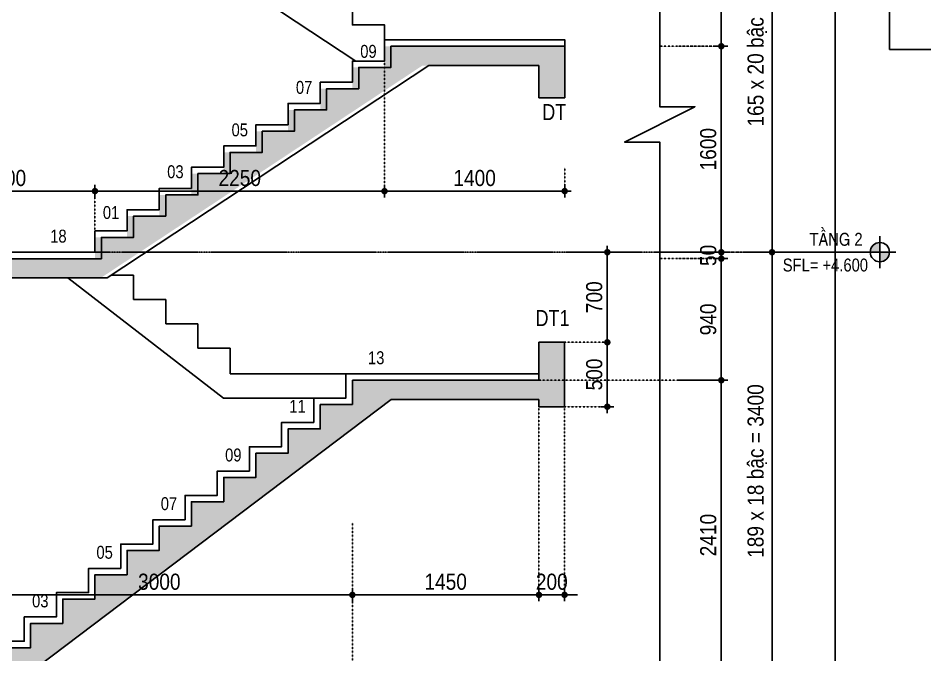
# Model space of a CAD drawing. Header units: millimetres. Extents: x 379264 to 1158416, y -283062 to 356890.
# Drawn here: x 668594 to 675640, y -20236 to -15291 of the extents above; entities that cross this region are included whole.
import ezdxf
from ezdxf.enums import TextEntityAlignment as Align

# ---------------------------------------------------------------- set-up
doc = ezdxf.new("R2010")
doc.units = ezdxf.units.MM
for name, pattern in [('BLOCK A - CHI TIET THANG 1$0$Grid A-F$0$Center101', [13, 10, -1, 1, -1]), ('CENTER', [2, 1.25, -0.25, 0.25, -0.25]), ('HIDDEN5', [2.8375, 1.25, -1.5875])]:
    doc.linetypes.add(name, pattern=pattern)
for name, color, linetype in [('01PM. TEXT A', 3, 'Continuous'), ('02PM. TEXT B', 4, 'Continuous'), ('05PM. FRAME', 4, 'Continuous'), ('11PM. DIM', 2, 'Continuous'), ('12PM. GRID', 8, 'CENTER'), ('13PM. HATCH', 8, 'Continuous'), ('BLOCK A - CHI TIET THANG 1$0$Concrete Line', 6, 'Continuous'), ('BLOCK A - CHI TIET THANG 1$0$Grid Line', 251, 'BLOCK A - CHI TIET THANG 1$0$Grid A-F$0$Center101'), ('BLOCK A - CHI TIET THANG 1$0$Number Step', 94, 'Continuous'), ('mb tang 1 TWA$0$Staircase', 30, 'Continuous')]:
    doc.layers.add(name, color=color, linetype=linetype)
doc.styles.add('[PMDC2013]STYLE', font='arial.ttf', dxfattribs={"width": 0.8})
doc.styles.add('arial', font='arial.ttf', dxfattribs={"width": 0.85})
doc.styles.add('BLOCK A - CHI TIET THANG 1$0$VNI-HelveC', font='VHELVCN_0.TTF')
doc.styles.add('BLOCK A - CHI TIET THANG 1$0$VNI-HelveCB', font='VHELVCB_0.TTF')
doc.dimstyles.new('RHE_50', dxfattribs={"dimscale": 50, "dimtxt": 2.5, "dimasz": 1, "dimexe": 0, "dimexo": 0, "dimgap": 0.75, "dimtad": 1, "dimdec": 0, "dimrnd": 10, "dimzin": 9, "dimdsep": 46, "dimtxsty": 'arial', "dimblk1": 'DOT', "dimblk2": 'DIMDOT', "dimsah": 1, "dimcen": 2, "dimdle": 3, "dimclre": 8, "dimclrt": 51, "dimadec": 0, "dimazin": 0, "dimtfac": 1, "dimtdec": 0, "dimtix": 1, "dimtmove": 2, "dimatfit": 3, "dimldrblk": 'DIMPIJL', "dimfxl": 1, "dimtvp": 1.8, "dimtolj": 1, "dimtzin": 0, "dimarcsym": 0})
pattern_1 = [(82.5, (823467.71, -230829.99), (-107.214405, 100.426047), [0, -115.824, 0, -129.54, 0, -123.825]), (52.5, (823467.7, -230830), (-56.70328, 247.41986), [0, -62.484, 0, -104.394, 0, -40.005]), (12.5, (823401.43, -230896.26), (167.48995, 168.099694), [0, -38.1, 0, -137.16, 0, -179.07]), (2.5, (823401.43, -230896.26), (114.68433, 209.26523), [0, -19.05, 0, -89.916, 0, -102.87])]

# ---------------------------------------------------------------- blocks, each defined once
blk = doc.blocks.new('BLOCK A - CHI TIET THANG 1$0$Number Step')
at = {"color": 0, "linetype": 'ByBlock', "lineweight": -2, "style": 'BLOCK A - CHI TIET THANG 1$0$VNI-HelveCB'}
blk.add_attdef('TEXT', text='', height=2, dxfattribs=at).set_placement((0, 0), align=Align.MIDDLE)
blk = doc.blocks.new('_Dot')
at = {"color": 0, "linetype": 'ByBlock', "lineweight": -2}
blk.add_line((-0.5, 0), (-1, 0), dxfattribs=at)
at = {"color": 0, "linetype": 'ByBlock', "const_width": 0.5}
blk.add_lwpolyline([(-0.25, 0, 1), (0.25, 0, 1)], format="xyb", close=True, dxfattribs=at)
blk = doc.blocks.new('DIMDOT')
for p, q in [((1, 0), (-1, 0)), ((0, -1), (0, 1))]:
    blk.add_line(p, q)
at = {"const_width": 0.5}
blk.add_lwpolyline([(-0.25, 0, 1), (0.25, 0, 1)], format="xyb", close=True, dxfattribs=at)
blk = doc.blocks.new('*D308')
at = {"layer": '11PM. DIM', "color": 8, "linetype": 'HIDDEN5', "lineweight": -2, "transparency": 16777216}
for p, q in [((673723, -17108.6), (674452.5, -17108.6)), ((673723, -20508.6), (674452.5, -20508.6))]:
    blk.add_line(p, q, dxfattribs=at)
at = {"layer": '11PM. DIM', "color": 0, "lineweight": -2, "transparency": 16777216}
blk.add_line((674452.5, -17158.6), (674452.5, -20458.6), dxfattribs=at)
at = {"layer": 'Defpoints', "color": 0, "transparency": 16777216}
for p in [(673723, -17108.6), (673723, -20508.6), (674452.5, -20508.6)]:
    blk.add_point(p, dxfattribs=at)
at = {"layer": '11PM. DIM', "color": 0, "lineweight": -2, "transparency": 16777216, "xscale": 50, "yscale": 50, "zscale": 50}
for name, p, rotation in [('_Dot', (674452.5, -17108.6), 90), ('DIMDOT', (674452.5, -20508.6), 270)]:
    blk.add_blockref(name, p, dxfattribs=dict(at, rotation=rotation))
at = {"layer": '11PM. DIM', "color": 51, "transparency": 16777216, "insert": (674338.3, -18808.6), "char_height": 125, "attachment_point": 5, "rotation": 90, "style": 'arial'}
blk.add_mtext('\\A1;189 x 18 bậc = 3400', dxfattribs=at)
blk = doc.blocks.new('DIMPIJL')
at = {"linetype": 'ByBlock'}
blk.add_solid([(-2.5, 0.42), (-2.5, -0.42), (0, 0)], dxfattribs=at)
blk = doc.blocks.new('*D309')
at = {"layer": '11PM. DIM', "color": 8, "linetype": 'HIDDEN5', "lineweight": -2, "transparency": 16777216}
for p, q in [((672640.5, -18103.1), (674058.4, -18103.1)), ((673580.5, -20508.6), (674058.4, -20508.6))]:
    blk.add_line(p, q, dxfattribs=at)
at = {"layer": '11PM. DIM', "color": 0, "lineweight": -2, "transparency": 16777216}
blk.add_line((674058.4, -20458.6), (674058.4, -18153.1), dxfattribs=at)
at = {"layer": 'Defpoints', "color": 0, "transparency": 16777216}
for p in [(672640.5, -18103.1), (674058.4, -18103.1), (673580.5, -20508.6)]:
    blk.add_point(p, dxfattribs=at)
at = {"layer": '11PM. DIM', "color": 0, "lineweight": -2, "transparency": 16777216, "xscale": 50, "yscale": 50, "zscale": 50}
for name, p, rotation in [('DIMDOT', (674058.4, -18103.1), 90), ('_Dot', (674058.4, -20508.6), 270)]:
    blk.add_blockref(name, p, dxfattribs=dict(at, rotation=rotation))
at = {"layer": '11PM. DIM', "color": 51, "transparency": 16777216, "insert": (673957.1, -19305.9), "char_height": 125, "attachment_point": 5, "rotation": 90, "style": 'arial'}
blk.add_mtext('\\A1;2410', dxfattribs=at)
blk = doc.blocks.new('*D310')
at = {"layer": '11PM. DIM', "color": 8, "linetype": 'HIDDEN5', "lineweight": -2, "transparency": 16777216}
for p, q in [((673723, -17158.9), (674058.4, -17158.9)), ((673723, -18103.1), (674058.4, -18103.1))]:
    blk.add_line(p, q, dxfattribs=at)
at = {"layer": '11PM. DIM', "color": 0, "lineweight": -2, "transparency": 16777216}
blk.add_line((674058.4, -18053.1), (674058.4, -17208.9), dxfattribs=at)
at = {"layer": 'Defpoints', "color": 0, "transparency": 16777216}
for p in [(673723, -17158.9), (674058.4, -17158.9), (673723, -18103.1)]:
    blk.add_point(p, dxfattribs=at)
at = {"layer": '11PM. DIM', "color": 0, "lineweight": -2, "transparency": 16777216, "xscale": 50, "yscale": 50, "zscale": 50}
for name, p, rotation in [('DIMDOT', (674058.4, -17158.9), 90), ('_Dot', (674058.4, -18103.1), 270)]:
    blk.add_blockref(name, p, dxfattribs=dict(at, rotation=rotation))
at = {"layer": '11PM. DIM', "color": 51, "transparency": 16777216, "insert": (673957.1, -17631), "char_height": 125, "attachment_point": 5, "rotation": 90, "style": 'arial'}
blk.add_mtext('\\A1;940', dxfattribs=at)
blk = doc.blocks.new('BLOCK A - CHI TIET THANG 1$0$Level')
at = {"linetype": 'ByBlock'}
h = blk.add_hatch(color=0, dxfattribs=at)
h.paths.add_polyline_path([(0, 1.5), (0, 0), (1.5, 0, 0.414214)])
h.paths.add_polyline_path([(0, 0), (-1.5, 0, 0.414214), (0, -1.5)])
at = {"color": 0, "linetype": 'ByBlock'}
for p, q in [((0, 2.5), (0, -2.5)), ((-2.5, 0), (21, 0))]:
    blk.add_line(p, q, dxfattribs=at)
blk.add_circle((0, 0), 1.5, dxfattribs=at)
at = {"color": 0, "linetype": 'ByBlock', "lineweight": -2, "style": 'BLOCK A - CHI TIET THANG 1$0$VNI-HelveC'}
for tag, p in [('FLOOR', (2.5, 1)), ('LEVEL', (2.5, -3))]:
    blk.add_attdef(tag, p, '', height=2, dxfattribs=at)
blk = doc.blocks.new('*D317')
at = {"layer": '11PM. DIM', "color": 8, "linetype": 'HIDDEN5', "lineweight": -2, "transparency": 16777216}
for p, q in [((673723, -13808.6), (674452.5, -13808.6)), ((673723, -17108.6), (674452.5, -17108.6))]:
    blk.add_line(p, q, dxfattribs=at)
at = {"layer": '11PM. DIM', "color": 0, "lineweight": -2, "transparency": 16777216}
blk.add_line((674452.5, -17058.6), (674452.5, -13858.6), dxfattribs=at)
at = {"layer": 'Defpoints', "color": 0, "transparency": 16777216}
for p in [(673723, -13808.6), (674452.5, -13808.6), (673723, -17108.6)]:
    blk.add_point(p, dxfattribs=at)
at = {"layer": '11PM. DIM', "color": 0, "lineweight": -2, "transparency": 16777216, "xscale": 50, "yscale": 50, "zscale": 50}
for name, p, rotation in [('DIMDOT', (674452.5, -13808.6), 90), ('_Dot', (674452.5, -17108.6), 270)]:
    blk.add_blockref(name, p, dxfattribs=dict(at, rotation=rotation))
at = {"layer": '11PM. DIM', "color": 51, "transparency": 16777216, "insert": (674338.3, -15458.6), "char_height": 125, "width": 1714.749, "attachment_point": 5, "rotation": 90, "style": 'arial'}
blk.add_mtext('\\A1;165 x 20 bậc = 3300', dxfattribs=at)
blk = doc.blocks.new('*D330')
at = {"layer": '11PM. DIM', "color": 8, "linetype": 'HIDDEN5', "lineweight": -2, "transparency": 16777216}
for p, q in [((673723, -15508.6), (674058.4, -15508.6)), ((673723, -17108.9), (674058.4, -17108.9))]:
    blk.add_line(p, q, dxfattribs=at)
at = {"layer": '11PM. DIM', "color": 0, "lineweight": -2, "transparency": 16777216}
blk.add_line((674058.4, -17058.9), (674058.4, -15558.6), dxfattribs=at)
at = {"layer": 'Defpoints', "color": 0, "transparency": 16777216}
for p in [(673723, -15508.6), (674058.4, -15508.6), (673723, -17108.9)]:
    blk.add_point(p, dxfattribs=at)
at = {"layer": '11PM. DIM', "color": 0, "lineweight": -2, "transparency": 16777216, "xscale": 50, "yscale": 50, "zscale": 50}
for name, p, rotation in [('DIMDOT', (674058.4, -15508.6), 90), ('_Dot', (674058.4, -17108.9), 270)]:
    blk.add_blockref(name, p, dxfattribs=dict(at, rotation=rotation))
at = {"layer": '11PM. DIM', "color": 51, "transparency": 16777216, "insert": (673957.1, -16308.8), "char_height": 125, "attachment_point": 5, "rotation": 90, "style": 'arial'}
blk.add_mtext('\\A1;1600', dxfattribs=at)
blk = doc.blocks.new('*D331')
at = {"layer": '11PM. DIM', "color": 8, "linetype": 'HIDDEN5', "lineweight": -2, "transparency": 16777216}
for p, q in [((673580.5, -13858.9), (674058.4, -13858.9)), ((673580.5, -15508.6), (674058.4, -15508.6))]:
    blk.add_line(p, q, dxfattribs=at)
at = {"layer": '11PM. DIM', "color": 0, "lineweight": -2, "transparency": 16777216}
blk.add_line((674058.4, -15458.6), (674058.4, -13908.9), dxfattribs=at)
at = {"layer": 'Defpoints', "color": 0, "transparency": 16777216}
for p in [(673580.5, -13858.9), (674058.4, -13858.9), (673580.5, -15508.6)]:
    blk.add_point(p, dxfattribs=at)
at = {"layer": '11PM. DIM', "color": 0, "lineweight": -2, "transparency": 16777216, "xscale": 50, "yscale": 50, "zscale": 50}
for name, p, rotation in [('DIMDOT', (674058.4, -13858.9), 90), ('_Dot', (674058.4, -15508.6), 270)]:
    blk.add_blockref(name, p, dxfattribs=dict(at, rotation=rotation))
at = {"layer": '11PM. DIM', "color": 51, "transparency": 16777216, "insert": (673957.1, -14683.8), "char_height": 125, "attachment_point": 5, "rotation": 90, "style": 'arial'}
blk.add_mtext('\\A1;1650', dxfattribs=at)
blk = doc.blocks.new('*D407')
at = {"layer": '11PM. DIM', "color": 8, "linetype": 'HIDDEN5', "lineweight": -2, "transparency": 16777216}
for p, q in [((668191.5, -20319.8), (668191.5, -19770.3)), ((671191.5, -20319.8), (671191.5, -19770.3))]:
    blk.add_line(p, q, dxfattribs=at)
at = {"layer": '11PM. DIM', "color": 0, "lineweight": -2, "transparency": 16777216}
blk.add_line((668241.5, -19770.3), (671141.5, -19770.3), dxfattribs=at)
at = {"layer": 'Defpoints', "color": 0, "transparency": 16777216}
for p in [(671191.5, -19770.3), (668191.5, -20319.8), (671191.5, -20319.8)]:
    blk.add_point(p, dxfattribs=at)
at = {"layer": '11PM. DIM', "color": 0, "lineweight": -2, "transparency": 16777216, "xscale": 50, "yscale": 50, "zscale": 50}
blk.add_blockref('DIMDOT', (671191.5, -19770.3), dxfattribs=at)
at = {"layer": '11PM. DIM', "color": 0, "lineweight": -2, "transparency": 16777216, "xscale": 50, "yscale": 50, "zscale": 50, "rotation": 180}
blk.add_blockref('_Dot', (668191.5, -19770.3), dxfattribs=at)
at = {"layer": '11PM. DIM', "color": 51, "transparency": 16777216, "insert": (669691.5, -19668.9), "char_height": 125, "attachment_point": 5, "style": 'arial'}
blk.add_mtext('\\A1;3000', dxfattribs=at)
blk = doc.blocks.new('*D408')
at = {"layer": '11PM. DIM', "color": 8, "linetype": 'HIDDEN5', "lineweight": -2, "transparency": 16777216}
for p, q in [((672641.5, -18308.6), (672641.5, -19770.3)), ((671191.5, -19210.4), (671191.5, -19770.3))]:
    blk.add_line(p, q, dxfattribs=at)
at = {"layer": '11PM. DIM', "color": 0, "lineweight": -2, "transparency": 16777216}
blk.add_line((671241.5, -19770.3), (672591.5, -19770.3), dxfattribs=at)
at = {"layer": 'Defpoints', "color": 0, "transparency": 16777216}
for p in [(672641.5, -18308.6), (671191.5, -19210.4), (672641.5, -19770.3)]:
    blk.add_point(p, dxfattribs=at)
at = {"layer": '11PM. DIM', "color": 0, "lineweight": -2, "transparency": 16777216, "xscale": 50, "yscale": 50, "zscale": 50}
blk.add_blockref('DIMDOT', (672641.5, -19770.3), dxfattribs=at)
at = {"layer": '11PM. DIM', "color": 0, "lineweight": -2, "transparency": 16777216, "xscale": 50, "yscale": 50, "zscale": 50, "rotation": 180}
blk.add_blockref('_Dot', (671191.5, -19770.3), dxfattribs=at)
at = {"layer": '11PM. DIM', "color": 51, "transparency": 16777216, "insert": (671916.5, -19669), "char_height": 125, "attachment_point": 5, "style": 'arial'}
blk.add_mtext('\\A1;1450', dxfattribs=at)
blk = doc.blocks.new('*D409')
at = {"layer": '11PM. DIM', "color": 8, "linetype": 'HIDDEN5', "lineweight": -2, "transparency": 16777216}
for p, q in [((672641.5, -18308.6), (672641.5, -19770.3)), ((672840.5, -18308.6), (672840.5, -19770.3))]:
    blk.add_line(p, q, dxfattribs=at)
at = {"layer": '11PM. DIM', "color": 0, "lineweight": -2, "transparency": 16777216}
for p, q in [((672591.5, -19770.3), (672541.5, -19770.3)), ((672641.5, -19770.3), (672840.5, -19770.3)), ((672890.5, -19770.3), (672940.5, -19770.3))]:
    blk.add_line(p, q, dxfattribs=at)
at = {"layer": 'Defpoints', "color": 0, "transparency": 16777216}
for p in [(672641.5, -18308.6), (672840.5, -18308.6), (672840.5, -19770.3)]:
    blk.add_point(p, dxfattribs=at)
at = {"layer": '11PM. DIM', "color": 0, "lineweight": -2, "transparency": 16777216, "xscale": 50, "yscale": 50, "zscale": 50, "rotation": 180}
blk.add_blockref('DIMDOT', (672840.5, -19770.3), dxfattribs=at)
at = {"layer": '11PM. DIM', "color": 0, "lineweight": -2, "transparency": 16777216, "xscale": 50, "yscale": 50, "zscale": 50}
blk.add_blockref('_Dot', (672641.5, -19770.3), dxfattribs=at)
at = {"layer": '11PM. DIM', "color": 51, "transparency": 16777216, "insert": (672741, -19669), "char_height": 125, "attachment_point": 5, "style": 'arial'}
blk.add_mtext('\\A1;200', dxfattribs=at)
blk = doc.blocks.new('*D410')
at = {"layer": '11PM. DIM', "color": 8, "linetype": 'HIDDEN5', "lineweight": -2, "transparency": 16777216}
for p, q in [((667792, -16452.7), (667792, -16634.4)), ((669191.5, -16943.6), (669191.5, -16634.4))]:
    blk.add_line(p, q, dxfattribs=at)
at = {"layer": '11PM. DIM', "color": 0, "lineweight": -2, "transparency": 16777216}
blk.add_line((667842, -16634.4), (669141.5, -16634.4), dxfattribs=at)
at = {"layer": 'Defpoints', "color": 0, "transparency": 16777216}
for p in [(667792, -16452.7), (669191.5, -16634.4), (669191.5, -16943.6)]:
    blk.add_point(p, dxfattribs=at)
at = {"layer": '11PM. DIM', "color": 0, "lineweight": -2, "transparency": 16777216, "xscale": 50, "yscale": 50, "zscale": 50, "rotation": 180}
blk.add_blockref('_Dot', (667792, -16634.4), dxfattribs=at)
at = {"layer": '11PM. DIM', "color": 0, "lineweight": -2, "transparency": 16777216, "xscale": 50, "yscale": 50, "zscale": 50}
blk.add_blockref('DIMDOT', (669191.5, -16634.4), dxfattribs=at)
at = {"layer": '11PM. DIM', "color": 51, "transparency": 16777216, "insert": (668491.7, -16533.1), "char_height": 125, "attachment_point": 5, "style": 'arial'}
blk.add_mtext('\\A1;1400', dxfattribs=at)
blk = doc.blocks.new('*D411')
at = {"layer": '11PM. DIM', "color": 8, "linetype": 'HIDDEN5', "lineweight": -2, "transparency": 16777216}
for p, q in [((671441.5, -15623.6), (671441.5, -16634.4)), ((669191.5, -16943.6), (669191.5, -16634.4))]:
    blk.add_line(p, q, dxfattribs=at)
at = {"layer": '11PM. DIM', "color": 0, "lineweight": -2, "transparency": 16777216}
blk.add_line((669241.5, -16634.4), (671391.5, -16634.4), dxfattribs=at)
at = {"layer": 'Defpoints', "color": 0, "transparency": 16777216}
for p in [(671441.5, -15623.6), (671441.5, -16634.4), (669191.5, -16943.6)]:
    blk.add_point(p, dxfattribs=at)
at = {"layer": '11PM. DIM', "color": 0, "lineweight": -2, "transparency": 16777216, "xscale": 50, "yscale": 50, "zscale": 50, "rotation": 180}
blk.add_blockref('_Dot', (669191.5, -16634.4), dxfattribs=at)
at = {"layer": '11PM. DIM', "color": 0, "lineweight": -2, "transparency": 16777216, "xscale": 50, "yscale": 50, "zscale": 50}
blk.add_blockref('DIMDOT', (671441.5, -16634.4), dxfattribs=at)
at = {"layer": '11PM. DIM', "color": 51, "transparency": 16777216, "insert": (670316.5, -16533.1), "char_height": 125, "attachment_point": 5, "style": 'arial'}
blk.add_mtext('\\A1;2250', dxfattribs=at)
blk = doc.blocks.new('*D412')
at = {"layer": '11PM. DIM', "color": 8, "linetype": 'HIDDEN5', "lineweight": -2, "transparency": 16777216}
for p, q in [((671441.5, -15623.6), (671441.5, -16634.4)), ((672841.5, -16452.7), (672841.5, -16634.4))]:
    blk.add_line(p, q, dxfattribs=at)
at = {"layer": '11PM. DIM', "color": 0, "lineweight": -2, "transparency": 16777216}
blk.add_line((671491.5, -16634.4), (672791.5, -16634.4), dxfattribs=at)
at = {"layer": 'Defpoints', "color": 0, "transparency": 16777216}
for p in [(671441.5, -15623.6), (672841.5, -16452.7), (672841.5, -16634.4)]:
    blk.add_point(p, dxfattribs=at)
at = {"layer": '11PM. DIM', "color": 0, "lineweight": -2, "transparency": 16777216, "xscale": 50, "yscale": 50, "zscale": 50, "rotation": 180}
blk.add_blockref('_Dot', (671441.5, -16634.4), dxfattribs=at)
at = {"layer": '11PM. DIM', "color": 0, "lineweight": -2, "transparency": 16777216, "xscale": 50, "yscale": 50, "zscale": 50}
blk.add_blockref('DIMDOT', (672841.5, -16634.4), dxfattribs=at)
at = {"layer": '11PM. DIM', "color": 51, "transparency": 16777216, "insert": (672141.5, -16533.1), "char_height": 125, "attachment_point": 5, "style": 'arial'}
blk.add_mtext('\\A1;1400', dxfattribs=at)
blk = doc.blocks.new('*D413')
at = {"layer": '11PM. DIM', "color": 8, "linetype": 'HIDDEN5', "lineweight": -2, "transparency": 16777216}
for p, q in [((672840.5, -17808.6), (673172.8, -17808.6)), ((672840.5, -18308.6), (673172.8, -18308.6))]:
    blk.add_line(p, q, dxfattribs=at)
at = {"layer": '11PM. DIM', "color": 0, "lineweight": -2, "transparency": 16777216}
blk.add_line((673172.8, -17858.6), (673172.8, -18258.6), dxfattribs=at)
at = {"layer": 'Defpoints', "color": 0, "transparency": 16777216}
for p in [(672840.5, -17808.6), (672840.5, -18308.6), (673172.8, -18308.6)]:
    blk.add_point(p, dxfattribs=at)
at = {"layer": '11PM. DIM', "color": 0, "lineweight": -2, "transparency": 16777216, "xscale": 50, "yscale": 50, "zscale": 50}
for name, p, rotation in [('_Dot', (673172.8, -17808.6), 90), ('DIMDOT', (673172.8, -18308.6), 270)]:
    blk.add_blockref(name, p, dxfattribs=dict(at, rotation=rotation))
at = {"layer": '11PM. DIM', "color": 51, "transparency": 16777216, "insert": (673071.4, -18058.6), "char_height": 125, "attachment_point": 5, "rotation": 90, "style": 'arial'}
blk.add_mtext('\\A1;500', dxfattribs=at)
blk = doc.blocks.new('*D414')
at = {"layer": '11PM. DIM', "color": 8, "linetype": 'HIDDEN5', "lineweight": -2, "transparency": 16777216}
for p, q in [((673003, -17108.6), (673172.8, -17108.6)), ((672840.5, -17808.6), (673172.8, -17808.6))]:
    blk.add_line(p, q, dxfattribs=at)
at = {"layer": '11PM. DIM', "color": 0, "lineweight": -2, "transparency": 16777216}
blk.add_line((673172.8, -17758.6), (673172.8, -17158.6), dxfattribs=at)
at = {"layer": 'Defpoints', "color": 0, "transparency": 16777216}
for p in [(673003, -17108.6), (673172.8, -17108.6), (672840.5, -17808.6)]:
    blk.add_point(p, dxfattribs=at)
at = {"layer": '11PM. DIM', "color": 0, "lineweight": -2, "transparency": 16777216, "xscale": 50, "yscale": 50, "zscale": 50}
for name, p, rotation in [('DIMDOT', (673172.8, -17108.6), 90), ('_Dot', (673172.8, -17808.6), 270)]:
    blk.add_blockref(name, p, dxfattribs=dict(at, rotation=rotation))
at = {"layer": '11PM. DIM', "color": 51, "transparency": 16777216, "insert": (673071.4, -17458.6), "char_height": 125, "attachment_point": 5, "rotation": 90, "style": 'arial'}
blk.add_mtext('\\A1;700', dxfattribs=at)
blk = doc.blocks.new('A$C74B24C09')
at = {"layer": '05PM. FRAME', "ltscale": 0.25}
for p, q in [((-24247.6, 8251.4), (-24247.6, 9099.3)), ((-22994.9, 8251.4), (-24247.6, 8251.4))]:
    blk.add_line(p, q, dxfattribs=at)
blk = doc.blocks.new('*D465')
at = {"layer": '11PM. DIM', "color": 0, "lineweight": -2, "transparency": 16777216}
for p, q in [((674058.4, -17058.6), (674058.4, -17008.6)), ((674058.4, -17158.4), (674058.4, -17108.6)), ((674058.4, -17208.4), (674058.4, -17258.4))]:
    blk.add_line(p, q, dxfattribs=at)
at = {"layer": '11PM. DIM', "color": 8, "linetype": 'HIDDEN5', "lineweight": -2, "transparency": 16777216}
for p, q in [((673580.5, -17108.6), (674058.4, -17108.6)), ((673580.5, -17158.4), (674058.4, -17158.4))]:
    blk.add_line(p, q, dxfattribs=at)
at = {"layer": 'Defpoints', "color": 0, "transparency": 16777216}
for p in [(673580.5, -17108.6), (674058.4, -17108.6), (673580.5, -17158.4)]:
    blk.add_point(p, dxfattribs=at)
at = {"layer": '11PM. DIM', "color": 0, "lineweight": -2, "transparency": 16777216, "xscale": 50, "yscale": 50, "zscale": 50}
for name, p, rotation in [('DIMDOT', (674058.4, -17108.6), 270), ('_Dot', (674058.4, -17158.4), 90)]:
    blk.add_blockref(name, p, dxfattribs=dict(at, rotation=rotation))
at = {"layer": '11PM. DIM', "color": 51, "transparency": 16777216, "insert": (673957.1, -17133.5), "char_height": 125, "attachment_point": 5, "rotation": 90, "style": 'arial'}
blk.add_mtext('\\A1;50', dxfattribs=at)

msp = doc.modelspace()

# ---------------------------------------------------------------- hatches: boundary and pattern name
at = {"layer": '13PM. HATCH'}
h = msp.add_hatch(dxfattribs=at)
h.set_pattern_fill('AR-SAND', color=256, scale=3, angle=45, style=0)
h.set_pattern_definition(pattern_1)
h.paths.add_polyline_path([(672841.5, -15508.64), (672641.5, -15508.64), (671441.5, -15508.64), (671441.5, -15673.64), (671191.5, -15673.64), (671191.5, -15838.64), (670941.5, -15838.64), (670941.5, -16003.64), (670691.5, -16003.64), (670691.5, -16168.64), (670441.5, -16168.64), (670441.5, -16333.64), (670191.5, -16333.64), (670191.5, -16498.64), (669941.5, -16498.64), (669941.5, -16663.64), (669691.5, -16663.64), (669691.5, -16828.64), (669441.5, -16828.64), (669441.5, -16993.64), (669191.5, -16993.64), (669191.5, -17158.92), (665062.76, -17158.92), (665062.76, -17388.92), (667741.96, -17388.92), (667741.96, -17558.5), (667992.5, -17558.5), (667992.5, -17308.64), (669236.53, -17308.64), (671736.53, -15658.64), (672641.5, -15658.64), (672641.5, -15908.64), (672841.5, -15908.64)])
h = msp.add_hatch(dxfattribs=at)
h.set_pattern_fill('AR-SAND', color=256, scale=3, angle=45, style=0)
h.set_pattern_definition(pattern_1)
h.paths.add_polyline_path([(672840.5, -17808.64), (672640.5, -17808.64), (672640.5, -18103.09), (671191.5, -18103.09), (671191.5, -18291.98), (670941.5, -18291.98), (670941.5, -18480.87), (670691.5, -18480.87), (670691.5, -18669.76), (670441.5, -18669.76), (670441.5, -18858.64), (670191.5, -18858.64), (670191.5, -19047.53), (669941.5, -19047.53), (669941.5, -19236.42), (669691.5, -19236.42), (669691.5, -19425.31), (669441.5, -19425.31), (669441.5, -19614.2), (669191.5, -19614.2), (669191.5, -19803.09), (668941.5, -19803.09), (668941.5, -19991.98), (668691.5, -19991.98), (668691.5, -20180.87), (668441.5, -20180.87), (668441.5, -20369.76), (668191.5, -20369.76), (668191.5, -20558.64), (665062.76, -20558.64), (665062.76, -20808.64), (667941.5, -20808.64), (667941.5, -20958.64), (668191.5, -20958.64), (668191.5, -20746.65), (671491.79, -18253.09), (672641.5, -18253.09), (672641.5, -18308.64), (672840.5, -18308.64)])

# ---------------------------------------------------------------- linework, layer by layer
at = {"layer": '12PM. GRID', "ltscale": 3}
msp.add_line((674942.5, -29472.52), (674942.5, -5867.99), dxfattribs=at)
at = {"layer": '13PM. HATCH'}
for p, q in [((670190.9, -18241.98), (668979.36, -17308.64)), ((669491.5, -17286.42), (669320.2, -17286.42)), ((669491.5, -17475.31), (669491.5, -17286.42)), ((669741.5, -17475.31), (669491.5, -17475.31)), ((669741.5, -17664.2), (669741.5, -17475.31)), ((669991.5, -17664.2), (669741.5, -17664.2)), ((669991.5, -17853.09), (669991.5, -17664.2)), ((670241.5, -17853.09), (669991.5, -17853.09)), ((670241.5, -18053.09), (670241.5, -17853.09)), ((671141.5, -18053.09), (670241.5, -18053.09)), ((671141.5, -18241.98), (670190.9, -18241.98))]:
    msp.add_line(p, q, dxfattribs=at)
msp.add_lwpolyline([(671217.67, -15623.64), (668770.7, -14008.64)], dxfattribs=at)
at = {"layer": '13PM. HATCH', "flags": 128}
for points in [[(671441.5, -15508.64), (671441.5, -15343.64), (671191.5, -15343.64), (671191.5, -15178.64), (670941.5, -15178.64), (670941.5, -15013.64), (670691.5, -15013.64), (670691.5, -14848.64), (670441.5, -14848.64), (670441.5, -14683.64), (670191.5, -14683.64), (670191.5, -14518.64), (669941.5, -14518.64), (669941.5, -14353.64), (669691.5, -14353.64), (669691.5, -14188.64), (669441.5, -14188.64), (669441.5, -14008.64), (669191.5, -14008.64)], [(665112.76, -17108.92), (669191.5, -17108.92), (669191.5, -16943.64), (669441.5, -16943.64), (669441.5, -16778.64), (669691.5, -16778.64), (669691.5, -16613.64), (669941.5, -16613.64), (669941.5, -16448.64), (670191.5, -16448.64), (670191.5, -16283.64), (670441.5, -16283.64), (670441.5, -16118.64), (670691.5, -16118.64), (670691.5, -15953.64), (670941.5, -15953.64), (670941.5, -15788.64), (671191.5, -15788.64), (671191.5, -15623.64), (671441.5, -15623.64), (671441.5, -15458.64), (672841.5, -15458.64), (672841.5, -15508.64)], [(668391.5, -20130.87), (668641.5, -20130.87), (668641.5, -19941.98), (668891.5, -19941.98), (668891.5, -19753.09), (669141.5, -19753.09), (669141.5, -19564.2), (669391.5, -19564.2), (669391.5, -19375.31), (669641.5, -19375.31), (669641.5, -19186.42), (669891.5, -19186.42), (669891.5, -18997.53), (670141.5, -18997.53), (670141.5, -18808.64), (670391.5, -18808.64), (670391.5, -18619.76), (670641.5, -18619.76), (670641.5, -18430.87), (670891.5, -18430.87), (670891.5, -18241.98), (671141.5, -18241.98), (671141.5, -18053.09), (672640.5, -18053.09)]]:
    msp.add_lwpolyline(points, dxfattribs=at)
at = {"layer": 'BLOCK A - CHI TIET THANG 1$0$Concrete Line'}
for p, q in [((672641.5, -15508.64), (672841.5, -15508.64)), ((672841.5, -15508.64), (672841.5, -15908.64)), ((671786.53, -15658.64), (669286.53, -17308.64)), ((672641.5, -15658.64), (671786.53, -15658.64)), ((672641.5, -15908.64), (672641.5, -15658.64)), ((672841.5, -15908.64), (672641.5, -15908.64)), ((669286.53, -17308.64), (667992.5, -17308.64)), ((672640.5, -18103.09), (672640.5, -17808.64)), ((672640.5, -17808.64), (672840.5, -17808.64)), ((672840.5, -17808.64), (672840.5, -18308.64)), ((671191.5, -18291.98), (671191.5, -18103.09)), ((671191.5, -18103.09), (672640.5, -18103.09)), ((671491.79, -18253.09), (668191.5, -20746.65)), ((672641.5, -18253.09), (671491.79, -18253.09)), ((672641.5, -18308.64), (672641.5, -18253.09)), ((672840.5, -18308.64), (672641.5, -18308.64))]:
    msp.add_line(p, q, dxfattribs=at)
at = {"layer": 'BLOCK A - CHI TIET THANG 1$0$Concrete Line', "flags": 128}
for points in [[(665062.76, -17158.92), (669241.5, -17158.92), (669241.5, -16993.64), (669491.5, -16993.64), (669491.5, -16828.64), (669741.5, -16828.64), (669741.5, -16663.64), (669991.5, -16663.64), (669991.5, -16498.64), (670241.5, -16498.64), (670241.5, -16333.64), (670491.5, -16333.64), (670491.5, -16168.64), (670741.5, -16168.64), (670741.5, -16003.64), (670991.5, -16003.64), (670991.5, -15838.64), (671241.5, -15838.64), (671241.5, -15673.64), (671491.5, -15673.64), (671491.5, -15508.64), (672641.5, -15508.64)], [(668441.5, -20180.87), (668691.5, -20180.87), (668691.5, -19991.98), (668941.5, -19991.98), (668941.5, -19803.09), (669191.5, -19803.09), (669191.5, -19614.2), (669441.5, -19614.2), (669441.5, -19425.31), (669691.5, -19425.31), (669691.5, -19236.42), (669941.5, -19236.42), (669941.5, -19047.53), (670191.5, -19047.53), (670191.5, -18858.64), (670441.5, -18858.64), (670441.5, -18669.76), (670691.5, -18669.76), (670691.5, -18480.87), (670941.5, -18480.87), (670941.5, -18291.98)], [(671191.5, -18291.98), (670941.5, -18291.98)]]:
    msp.add_lwpolyline(points, dxfattribs=at)
at = {"layer": 'BLOCK A - CHI TIET THANG 1$0$Grid Line'}
msp.add_line((664357.82, -17108.64), (675319.35, -17108.64), dxfattribs=at)
at = {"layer": 'mb tang 1 TWA$0$Staircase', "flags": 128}
msp.add_lwpolyline([(673580.54, -29604.32), (673580.54, -16252.95), (673307.13, -16252.95), (673853.95, -15979.54), (673580.54, -15979.54), (673580.54, -6383.7)], dxfattribs=at)

# ---------------------------------------------------------------- block references
at = {"layer": '02PM. TEXT B'}
ref = msp.add_blockref('BLOCK A - CHI TIET THANG 1$0$Level', (675290.54, -17108.37), dxfattribs=dict(at, xscale=-50, yscale=50, zscale=50))
ref.add_attrib('LEVEL', 'SFL= +4.600', dxfattribs={"layer": '0', "color": 0, "linetype": 'ByBlock', "lineweight": -2, "height": 100, "style": 'BLOCK A - CHI TIET THANG 1$0$VNI-HelveC'}).set_placement((674535.94, -17208.37), align=Align.MIDDLE_LEFT)
ref.add_attrib('FLOOR', 'TAÀNG 2', dxfattribs={"layer": '0', "color": 0, "linetype": 'ByBlock', "lineweight": -2, "height": 100, "style": 'BLOCK A - CHI TIET THANG 1$0$VNI-HelveC'}).set_placement((674743.67, -17008.37), align=Align.MIDDLE_LEFT)
at = {"layer": '11PM. DIM', "xscale": 0.4, "yscale": 0.4, "zscale": 0.4}
msp.add_blockref('A$C74B24C09', (685064.08, -18833.9), dxfattribs=at)
at = {"layer": 'BLOCK A - CHI TIET THANG 1$0$Number Step', "xscale": 50, "yscale": 50, "zscale": 50}
for p, values in [((671316.5, -15548.64), {'TEXT': '09'}), ((670816.5, -15828.64), {'TEXT': '07'}), ((670316.5, -16158.64), {'TEXT': '05'}), ((669816.5, -16483.64), {'TEXT': '03'}), ((669316.49, -16800.31), {'TEXT': '01'}), ((668907.32, -16983.88), {'TEXT': '18'}), ((671376.88, -17928.33), {'TEXT': '13'}), ((670765.4, -18306.11), {'TEXT': '11'}), ((670266.52, -18683.88), {'TEXT': '09'}), ((669766.51, -19061.66), {'TEXT': '07'}), ((669266.51, -19439.44), {'TEXT': '05'}), ((668766.5, -19817.22), {'TEXT': '03'})]:
    msp.add_blockref('BLOCK A - CHI TIET THANG 1$0$Number Step', p, dxfattribs=at).add_auto_attribs(values)

# ---------------------------------------------------------------- texts
at = {"layer": '01PM. TEXT A', "style": '[PMDC2013]STYLE', "width": 0.8}
for s, p in [('DT', (672667.05, -16082.96)), ('DT1', (672614.83, -17682.96))]:
    msp.add_text(s, height=125, dxfattribs=at).set_placement(p)

# ---------------------------------------------------------------- dimensions: what is measured, and where the dimension line sits
at = {"layer": '11PM. DIM'}
for base, p1, p2, picture, middle in [((674058.42, -13858.92), (673580.54, -15508.64), (673580.54, -13858.92), '*D331', (673957.1, -14683.78)), ((674058.42, -15508.64), (673722.96, -17108.92), (673722.96, -15508.64), '*D330', (673957.1, -16308.78)), ((674058.42, -17108.64), (673580.54, -17158.4), (673580.54, -17108.64), '*D465', (673957.1, -17133.52)), ((673172.76, -17108.64), (672840.5, -17808.64), (673002.95, -17108.64), '*D414', (673071.43, -17458.64)), ((674058.42, -17158.92), (673722.96, -18103.09), (673722.96, -17158.92), '*D310', (673957.1, -17631)), ((674058.42, -18103.09), (673580.54, -20508.64), (672640.5, -18103.09), '*D309', (673957.1, -19305.87))]:
    dim = msp.add_linear_dim(base=base, p1=p1, p2=p2, angle=90, dimstyle='RHE_50', dxfattribs=at)
    dim.commit()
    dim.dimension.update_dxf_attribs({"geometry": picture, "text_midpoint": middle})
for base, p2, text, picture, middle in [((674452.55, -13808.64), (673722.96, -13808.64), '165 x 20 bậc = <>', '*D317', (674338.35, -15458.64)), ((674452.55, -20508.64), (673722.96, -20508.64), '189 x 18 bậc = <>', '*D308', (674338.35, -18808.64))]:
    dim = msp.add_linear_dim(base=base, p1=(673722.96, -17108.64), p2=p2, angle=90, text=text, dimstyle='RHE_50', dxfattribs=at)
    dim.commit()
    dim.dimension.update_dxf_attribs({"geometry": picture, "text_midpoint": middle})
for base, p1, p2, picture, middle in [((671441.5, -16634.37), (669191.5, -16943.64), (671441.5, -15623.64), '*D411', (670316.5, -16533.05)), ((672841.5, -16634.37), (671441.5, -15623.64), (672841.5, -16452.66), '*D412', (672141.5, -16533.05)), ((669191.5, -16634.37), (667791.96, -16452.66), (669191.5, -16943.64), '*D410', (668491.73, -16533.05)), ((672641.5, -19770.29), (671191.5, -19210.41), (672641.5, -18308.64), '*D408', (671916.5, -19668.96)), ((672840.5, -19770.29), (672641.5, -18308.64), (672840.5, -18308.64), '*D409', (672741, -19668.96)), ((671191.5, -19770.29), (668191.5, -20319.76), (671191.5, -20319.76), '*D407', (669691.5, -19668.92))]:
    dim = msp.add_linear_dim(base=base, p1=p1, p2=p2, dimstyle='RHE_50', dxfattribs=at)
    dim.commit()
    dim.dimension.update_dxf_attribs({"geometry": picture, "text_midpoint": middle})
dim = msp.add_aligned_dim(p1=(672840.5, -17808.64), p2=(672840.5, -18308.64), distance=332.26, dimstyle='RHE_50', dxfattribs=at)
dim.commit()
dim.dimension.update_dxf_attribs({"geometry": '*D413', "text_midpoint": (673071.43, -18058.64)})

doc.saveas('drawing.dxf')
